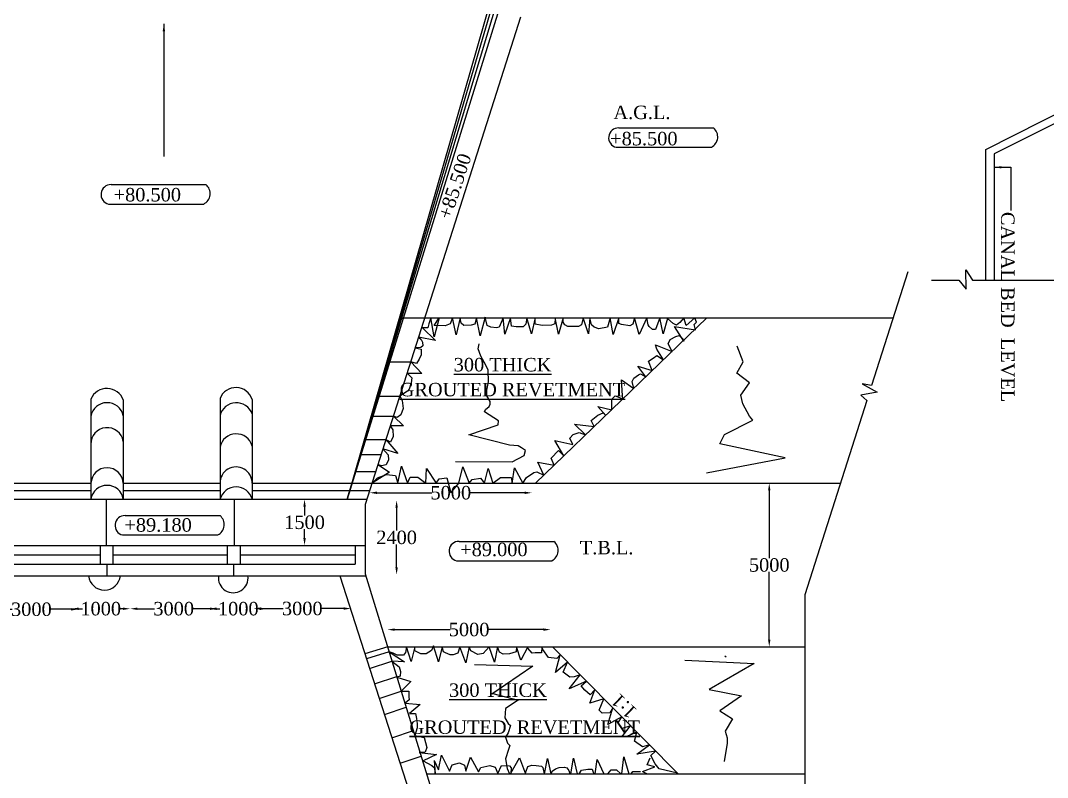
# Model space of a CAD drawing. Header units: millimetres. Extents: x 71701 to 922021, y 11212 to 550189.
# Drawn here: x 582130 to 736921, y 155480 to 269622 of the extents above; entities that cross this region are included whole.
import ezdxf

# ---------------------------------------------------------------- set-up
doc = ezdxf.new("R2010")
doc.units = ezdxf.units.MM
doc.header["$MEASUREMENT"] = 0
doc.header["$PDMODE"] = 66
doc.header["$PDSIZE"] = 170
for name, color, linetype in [('DIM', 5, 'Continuous'), ('DWG. LINE', 1, 'Continuous'), ('HATCH', 2, 'Continuous'), ('TEXT', 7, 'Continuous')]:
    doc.layers.add(name, color=color, linetype=linetype)
doc.layers.add('TITLE', color=7, linetype='Continuous', lineweight=30)
doc.styles.get("Standard").update_dxf_attribs({"font": 'TIMES.TTF', "height": 2030})
doc.dimstyles.get("Standard").update_dxf_attribs({"dimtxt": 2030, "dimasz": 1100, "dimexe": 0.18, "dimexo": 0.0625, "dimgap": 0.09, "dimtad": 0, "dimtih": 1, "dimtoh": 1, "dimdec": 1, "dimzin": 0, "dimdsep": 46, "dimtxsty": 'Standard', "dimcen": 0.09, "dimse1": 1, "dimse2": 1, "dimclrd": 5, "dimclre": 5, "dimclrt": 4, "dimadec": 0, "dimazin": 0, "dimtfac": 1, "dimtdec": 1, "dimtofl": 0, "dimtmove": 0, "dimatfit": 3, "dimfxl": 1, "dimtolj": 1, "dimtzin": 0, "dimarcsym": 0})

# ---------------------------------------------------------------- blocks, each defined once
blk = doc.blocks.new('*D17')
at = {"layer": 'Defpoints', "color": 0}
for p in [(576695, 180712), (590831, 180834), (590831, 180712)]:
    blk.add_point(p, dxfattribs=at)
at = {"layer": 'DIM', "color": 5, "lineweight": -2}
for p, q in [((577795, 180834), (580880, 180834)), ((589731, 180834), (586646, 180834))]:
    blk.add_line(p, q, dxfattribs=at)
at = {"layer": 'DIM', "color": 5}
for points in [[(577795, 181017), (577795, 180651), (576695, 180834)], [(589731, 181017), (589731, 180651), (590831, 180834)]]:
    blk.add_solid(points, dxfattribs=at)
at = {"layer": 'DIM', "color": 4, "insert": (583763, 180834), "char_height": 2030, "attachment_point": 5}
blk.add_mtext('\\A1;3000', dxfattribs=at)
blk = doc.blocks.new('*D18')
at = {"layer": 'Defpoints', "color": 0}
for p in [(617250, 180611), (631951, 180949), (631951, 180611)]:
    blk.add_point(p, dxfattribs=at)
at = {"layer": 'DIM', "color": 5, "lineweight": -2}
for p, q in [((618350, 180949), (621717, 180949)), ((630851, 180949), (627484, 180949))]:
    blk.add_line(p, q, dxfattribs=at)
at = {"layer": 'DIM', "color": 5}
for points in [[(618350, 181132), (618350, 180766), (617250, 180949)], [(630851, 181132), (630851, 180766), (631951, 180949)]]:
    blk.add_solid(points, dxfattribs=at)
at = {"layer": 'DIM', "color": 4, "insert": (624600, 180949), "char_height": 2030, "attachment_point": 5}
blk.add_mtext('\\A1;3000', dxfattribs=at)
blk = doc.blocks.new('*D19')
at = {"layer": 'Defpoints', "color": 0}
for p in [(637441, 178159), (662050, 178159), (662050, 177776)]:
    blk.add_point(p, dxfattribs=at)
at = {"layer": 'DIM', "color": 5, "lineweight": -2}
for p, q in [((638541, 177776), (646873, 177776)), ((660950, 177776), (652618, 177776))]:
    blk.add_line(p, q, dxfattribs=at)
at = {"layer": 'DIM', "color": 5}
for points in [[(638541, 177959), (638541, 177593), (637441, 177776)], [(660950, 177959), (660950, 177593), (662050, 177776)]]:
    blk.add_solid(points, dxfattribs=at)
at = {"layer": 'DIM', "color": 4, "insert": (649746, 177776), "char_height": 2030, "attachment_point": 5}
blk.add_mtext('\\A1;5000', dxfattribs=at)
blk = doc.blocks.new('*D20')
at = {"layer": 'Defpoints', "color": 0}
for p in [(624940, 197426), (624940, 190471), (624940, 190471)]:
    blk.add_point(p, dxfattribs=at)
at = {"layer": 'DIM', "color": 5, "lineweight": -2}
for p, q in [((624940, 196326), (624940, 194981)), ((624940, 191571), (624940, 192916))]:
    blk.add_line(p, q, dxfattribs=at)
at = {"layer": 'DIM', "color": 5}
for points in [[(624757, 196326), (625123, 196326), (624940, 197426)], [(624757, 191571), (625123, 191571), (624940, 190471)]]:
    blk.add_solid(points, dxfattribs=at)
at = {"layer": 'DIM', "color": 4, "insert": (624940, 193949), "char_height": 2030, "attachment_point": 5}
blk.add_mtext('\\A1;1500', dxfattribs=at)
blk = doc.blocks.new('*D21')
at = {"layer": 'Defpoints', "color": 0}
for p in [(637283, 197259), (637283, 186077), (638816, 186077)]:
    blk.add_point(p, dxfattribs=at)
at = {"layer": 'DIM', "color": 5, "lineweight": -2}
for p, q in [((638816, 196159), (638816, 192701)), ((638816, 187177), (638816, 190635))]:
    blk.add_line(p, q, dxfattribs=at)
at = {"layer": 'DIM', "color": 5}
for points in [[(638633, 196159), (639000, 196159), (638816, 197259)], [(638633, 187177), (639000, 187177), (638816, 186077)]]:
    blk.add_solid(points, dxfattribs=at)
at = {"layer": 'DIM', "color": 4, "insert": (638816, 191668), "char_height": 2030, "attachment_point": 5}
blk.add_mtext('\\A1;2400', dxfattribs=at)
blk = doc.blocks.new('*D22')
at = {"layer": 'Defpoints', "color": 0}
for p in [(634762, 198771), (659209, 198771), (659209, 198407)]:
    blk.add_point(p, dxfattribs=at)
at = {"layer": 'DIM', "color": 5, "lineweight": -2}
for p, q in [((635862, 198407), (644113, 198407)), ((658109, 198407), (649858, 198407))]:
    blk.add_line(p, q, dxfattribs=at)
at = {"layer": 'DIM', "color": 5}
for points in [[(635862, 198591), (635862, 198224), (634762, 198407)], [(658109, 198591), (658109, 198224), (659209, 198407)]]:
    blk.add_solid(points, dxfattribs=at)
at = {"layer": 'DIM', "color": 4, "insert": (646986, 198407), "char_height": 2030, "attachment_point": 5}
blk.add_mtext('\\A1;5000', dxfattribs=at)
blk = doc.blocks.new('*D23')
at = {"layer": 'Defpoints', "color": 0}
for p in [(695257, 199859), (694986, 175164), (695257, 175164)]:
    blk.add_point(p, dxfattribs=at)
at = {"layer": 'DIM', "color": 5, "lineweight": -2}
for p, q in [((694986, 198759), (694986, 188544)), ((694986, 176264), (694986, 186479))]:
    blk.add_line(p, q, dxfattribs=at)
at = {"layer": 'DIM', "color": 5}
for points in [[(694803, 198759), (695170, 198759), (694986, 199859)], [(694803, 176264), (695170, 176264), (694986, 175164)]]:
    blk.add_solid(points, dxfattribs=at)
at = {"layer": 'DIM', "color": 4, "insert": (694986, 187511), "char_height": 2030, "attachment_point": 5}
blk.add_mtext('\\A1;5000', dxfattribs=at)
blk = doc.blocks.new('*D27')
at = {"layer": 'Defpoints', "color": 0}
for p in [(589781, 180728), (598651, 180920), (598651, 180728)]:
    blk.add_point(p, dxfattribs=at)
at = {"layer": 'DIM', "color": 5, "lineweight": -2}
for p, q in [((590881, 180920), (591448, 180920)), ((597551, 180920), (596985, 180920))]:
    blk.add_line(p, q, dxfattribs=at)
at = {"layer": 'DIM', "color": 5}
for points in [[(590881, 181103), (590881, 180736), (589781, 180920)], [(597551, 181103), (597551, 180736), (598651, 180920)]]:
    blk.add_solid(points, dxfattribs=at)
at = {"layer": 'DIM', "color": 4, "insert": (594216, 180920), "char_height": 2030, "attachment_point": 5}
blk.add_mtext('\\A1;1000', dxfattribs=at)
blk = doc.blocks.new('*D28')
at = {"layer": 'Defpoints', "color": 0}
for p in [(598651, 180920), (611777, 180921), (611777, 180920)]:
    blk.add_point(p, dxfattribs=at)
at = {"layer": 'DIM', "color": 5, "lineweight": -2}
for p, q in [((599751, 180921), (602331, 180921)), ((610677, 180921), (608098, 180921))]:
    blk.add_line(p, q, dxfattribs=at)
at = {"layer": 'DIM', "color": 5}
for points in [[(599751, 181104), (599751, 180737), (598651, 180921)], [(610677, 181104), (610677, 180737), (611777, 180921)]]:
    blk.add_solid(points, dxfattribs=at)
at = {"layer": 'DIM', "color": 4, "insert": (605214, 180921), "char_height": 2030, "attachment_point": 5}
blk.add_mtext('\\A1;3000', dxfattribs=at)
blk = doc.blocks.new('*D29')
at = {"layer": 'Defpoints', "color": 0}
for p in [(610577, 181479), (619322, 181479), (619322, 180921)]:
    blk.add_point(p, dxfattribs=at)
at = {"layer": 'DIM', "color": 5, "lineweight": -2}
for p, q in [((611677, 180921), (612181, 180921)), ((618222, 180921), (617718, 180921))]:
    blk.add_line(p, q, dxfattribs=at)
at = {"layer": 'DIM', "color": 5}
for points in [[(611677, 181104), (611677, 180737), (610577, 180921)], [(618222, 181104), (618222, 180737), (619322, 180921)]]:
    blk.add_solid(points, dxfattribs=at)
at = {"layer": 'DIM', "color": 4, "insert": (614950, 180921), "char_height": 2030, "attachment_point": 5}
blk.add_mtext('\\A1;1000', dxfattribs=at)

msp = doc.modelspace()

# ---------------------------------------------------------------- linework, layer by layer
at = {"layer": 'DWG. LINE'}
for p, q in [((653519.83, 274583.49), (631340.95, 197426.29)), ((653860.61, 274074.16), (631345.8, 197426.29)), ((631351.57, 197426.29), (654296.56, 273596.36)), ((654695.61, 272715.78), (631358.3, 197426.29)), ((657507.48, 270144.01), (634088.3, 196655.68)), ((727648.35, 250170.82), (745238.45, 259094.76)), ((745889.76, 258072.83), (728887.55, 249537.89)), ((727648.35, 230448.8), (727648.35, 250170.82)), ((728887.55, 249537.89), (728887.55, 230448.8)), ((715857.59, 231734.77), (710401.31, 214582.08)), ((724680.22, 229094.9), (724599.75, 232009.39)), ((724599.75, 232009.39), (725635.79, 230448.8)), ((719459.17, 230448.8), (723583.83, 230448.8)), ((723583.83, 230448.8), (724680.22, 229094.9)), ((725635.79, 230448.8), (740033.14, 230448.8)), ((639206.43, 224789.19), (643053.85, 224789.19)), ((643053.85, 224789.19), (713648.2, 224789.19)), ((659773.76, 199859.02), (685589.33, 224789.19)), ((637306.25, 218178.72), (640947.24, 218178.72)), ((592732.86, 212542.15), (592732.86, 197426.29)), ((597612.88, 212411.9), (597612.88, 197426.29)), ((612197.24, 212633.97), (612197.24, 197426.29)), ((617040.41, 212472.78), (617040.41, 197426.29)), ((635804.73, 212955.15), (639282.59, 212955.15)), ((709678.77, 212310.67), (700367.63, 183039.62)), ((634938.95, 209943.23), (638322.76, 209943.23)), ((633938.65, 206463.33), (637213.79, 206463.33)), ((633279, 204168.5), (636482.47, 204168.5)), ((632550.43, 201633.92), (635674.76, 201633.92)), ((577771.08, 199859.02), (592732.86, 199859.02)), ((597612.88, 199859.02), (612197.24, 199859.02)), ((617040.41, 199859.02), (705717.89, 199859.02)), ((578066.46, 198771.09), (592732.86, 198771.09)), ((597612.88, 198771.09), (612197.24, 198771.09)), ((617040.41, 198771.09), (634762.43, 198771.09)), ((374186.15, 197441.41), (592732.86, 197441.41)), ((592732.86, 197426.29), (634333.87, 197426.29)), ((595054.66, 197426.29), (595054.66, 190470.95)), ((597612.88, 197441.41), (612197.24, 197441.41)), ((614385.48, 190470.95), (614385.48, 197426.29)), ((634088.3, 196655.68), (634088.3, 186163.47)), ((575491.04, 190470.95), (634088.3, 190470.95)), ((594154.65, 190470.95), (594154.65, 187650.07)), ((596024.01, 190470.95), (596024.01, 187650.07)), ((613294.01, 190470.95), (613294.01, 187650.07)), ((615245.68, 190470.95), (615245.68, 187650.07)), ((632557.59, 190470.95), (632557.59, 187650.07)), ((576909.7, 189032.64), (594154.65, 189032.64)), ((596024.01, 189032.64), (613294.01, 189032.64)), ((615245.68, 189032.64), (632557.59, 189032.64)), ((576909.7, 187650.07), (632557.59, 187650.07)), ((595136.07, 187650.07), (595136.07, 185893)), ((614245.03, 187650.07), (614244.13, 185883.31)), ((563971.73, 185908.81), (634177.52, 185873.2)), ((630249.89, 185875.19), (652091.56, 118018.93)), ((634088.3, 186163.47), (655543, 116360.46)), ((700367.63, 183039.62), (700367.63, 118927.58)), ((637469.15, 175163.85), (634029.64, 174132.51)), ((637469.15, 175163.85), (700367.63, 175163.85)), ((662289.45, 175163.85), (681238.73, 156043.35)), ((637702.31, 174405.26), (634272.84, 173376.93)), ((634744.4, 171911.94), (638121.16, 173042.53)), ((635489.72, 169596.41), (638836, 170716.8)), ((636204.14, 167376.92), (639521.19, 168487.52)), ((636977.42, 164974.53), (640262.85, 166074.54)), ((638102.84, 161478.14), (641342.23, 162562.74)), ((639341.23, 157630.81), (642529.97, 158698.45)), ((643346.04, 156043.35), (700367.63, 156043.35))]:
    msp.add_line(p, q, dxfattribs=at)
msp.add_lwpolyline([(710401.31, 214582.08), (708970.5, 214848.5), (711256, 213603.5), (708788.5, 213136.5), (709678.77, 212310.67)], dxfattribs=at)
for centre, radius, start, end in [((595147.4, 211522.78), 2620.91, 19.8307655, 157.1114124), ((614590.79, 211711.03), 2565.33, 17.2739949, 158.9136623), ((595182.09, 209514.8), 2483.76, 11.8537323, 170.4359748), ((614658.11, 209442.87), 2534.93, 19.9841499, 166.1166752), ((595187.04, 205781.32), 2455.7, 8.9439352, 182.0145535), ((614637.26, 204805.41), 2490.54, 15.2236201, 168.439947), ((595172.87, 199739), 2442.96, 2.8160929, 177.1839071), ((614618.82, 199886.55), 2421.74, 359.3485527, 180.6514473), ((595172.87, 197061.4), 2469.43, 8.8520503, 171.1479497), ((614618.82, 196757.38), 2525.11, 16.4635539, 163.5364461), ((594772.62, 186155.94), 2420.55, 186.2026658, 353.7391952), ((614186.92, 185586.81), 2242.22, 172.3714022, 7.5704588)]:
    msp.add_arc(centre, radius, start, end, dxfattribs=at)
at = {"layer": 'HATCH'}
for p, q in [((643965.76, 224789.19), (643663.85, 223867.2)), ((644463.01, 221933.14), (643965.76, 224789.19)), ((645244.4, 224789.19), (644463.01, 221933.14)), ((644498.53, 223618.78), (645244.4, 224789.19)), ((647233.41, 224789.19), (646878.23, 223884.94)), ((647801.7, 222234.78), (647233.41, 224789.19)), ((648387.74, 224789.19), (647801.7, 222234.78)), ((648547.57, 223991.4), (648387.74, 224789.19)), ((650856.24, 224789.19), (650625.38, 223831.71)), ((651424.53, 222092.83), (650856.24, 224789.19)), ((652164.52, 224876.46), (651424.53, 222092.83)), ((652448.67, 223616.66), (652164.52, 224876.46)), ((654881.65, 224789.19), (654277.84, 223403.74)), ((655148.03, 222321.38), (654881.65, 224789.19)), ((655964.95, 224789.19), (655148.03, 222321.38)), ((656142.54, 223545.69), (655964.95, 224789.19)), ((658468.96, 224789.19), (658291.37, 223811.84)), ((659143.81, 222356.86), (658468.96, 224789.19)), ((659702.16, 224789.19), (659143.81, 222356.86)), ((659702.16, 223810.75), (659702.16, 224789.19)), ((662721.19, 224789.19), (662650.15, 223881.73)), ((663236.2, 222338.03), (662721.19, 224789.19)), ((663928.8, 224789.19), (663236.2, 222338.03)), ((663928.8, 224112.39), (663928.8, 224789.19)), ((666930.07, 224789.19), (666699.2, 223739.78)), ((667736.76, 222355.91), (666930.07, 224789.19)), ((667932.11, 224789.19), (667736.76, 222355.91)), ((668198.5, 223757.65), (667932.11, 224789.19)), ((670986.66, 224789.19), (670595.96, 223385.04)), ((671466.15, 222267.19), (670986.66, 224789.19)), ((672336.34, 224789.19), (671466.15, 222267.19)), ((672336.34, 223935.09), (672336.34, 224789.19)), ((674684.5, 224789.19), (674431.9, 223828.63)), ((675394.86, 222301.35), (674684.5, 224789.19)), ((676513.68, 224789.19), (675394.86, 222301.35)), ((676709.03, 223720.84), (676513.68, 224789.19)), ((678484.93, 224789.19), (677863.36, 223011.09)), ((679017.7, 222354.58), (678484.93, 224789.19)), ((679639.26, 224696.74), (679017.7, 222354.58)), ((680509.45, 223933.76), (679639.26, 224696.74)), ((682107.76, 224789.19), (681521.71, 224111.2)), ((682445.18, 223614.38), (682107.76, 224789.19)), ((683759.35, 224789.19), (682445.18, 223614.38)), ((684043.49, 224128.94), (683759.35, 224789.19)), ((643539.54, 223281.66), (642740.39, 223299.4)), ((642740.39, 223299.4), (644676.12, 221347.6)), ((643663.85, 223867.2), (643539.54, 223281.66)), ((646114.59, 223565.56), (644498.53, 223618.78)), ((646878.23, 223884.94), (646114.59, 223565.56)), ((648938.27, 223618.78), (648547.57, 223991.4)), ((650074.85, 223689.76), (648938.27, 223618.78)), ((650625.38, 223831.71), (650074.85, 223689.76)), ((652999.2, 223386), (652448.67, 223616.66)), ((653869.39, 223279.53), (652999.2, 223386)), ((654277.84, 223403.74), (653869.39, 223279.53)), ((656852.9, 223421.48), (656142.54, 223545.69)), ((657900.68, 223421.48), (656852.9, 223421.48)), ((658291.37, 223811.84), (657900.68, 223421.48)), ((660732.18, 223651.06), (659702.16, 223810.75)), ((662170.66, 223668.8), (660732.18, 223651.06)), ((662650.15, 223881.73), (662170.66, 223668.8)), ((664177.42, 223757.52), (663928.8, 224112.39)), ((664621.4, 223473.62), (664177.42, 223757.52)), ((665385.04, 223473.62), (664621.4, 223473.62)), ((666219.71, 223473.62), (665385.04, 223473.62)), ((666699.2, 223739.78), (666219.71, 223473.62)), ((668589.2, 223385.04), (668198.5, 223757.65)), ((669317.31, 223154.37), (668589.2, 223385.04)), ((670595.96, 223385.04), (669317.31, 223154.37)), ((672709.28, 223775.4), (672336.34, 223935.09)), ((673952.41, 223580.22), (672709.28, 223775.4)), ((674431.9, 223828.63), (673952.41, 223580.22)), ((676868.86, 223472.43), (676709.03, 223720.84)), ((677383.87, 223011.09), (676868.86, 223472.43)), ((677863.36, 223011.09), (677383.87, 223011.09)), ((681006.7, 223685.35), (680509.45, 223933.76)), ((682120.53, 221289.79), (680687.04, 223490.17)), ((680687.04, 223490.17), (683848.14, 222957.86)), ((681521.71, 224111.2), (681006.7, 223685.35)), ((683670.55, 223791.82), (684043.49, 224128.94)), ((683848.14, 222957.86), (683670.55, 223791.82)), ((644676.12, 221347.6), (642132.77, 221898.87)), ((642132.77, 221898.87), (642508.08, 221535.08)), ((642508.08, 221535.08), (642738.94, 221109.24)), ((679758.59, 220846.2), (680042.73, 221502.72)), ((680042.73, 221502.72), (680895.16, 221999.54)), ((680895.16, 221999.54), (681392.41, 222106)), ((681392.41, 222106), (681996.22, 221573.69)), ((681996.22, 221573.69), (682120.53, 221289.79)), ((642454.8, 220293.03), (641612.53, 220266.39)), ((641612.53, 220266.39), (642525.83, 220044.62)), ((642756.7, 220576.93), (642454.8, 220293.03)), ((642525.83, 220044.62), (642525.83, 219210.67)), ((642738.94, 221109.24), (642756.7, 220576.93)), ((651110.92, 220098.97), (651274.21, 220860.3)), ((651528.21, 219011.35), (651110.92, 220098.97)), ((678051.9, 220074.64), (677822.85, 220739.74)), ((677822.85, 220739.74), (680328.89, 219709.17)), ((679032.51, 218457.26), (678051.9, 220074.64)), ((680328.89, 219709.17), (679758.59, 220846.2)), ((691065.78, 218152.06), (690134.6, 220509.01)), ((642206.17, 218536.41), (641833.24, 217879.89)), ((642525.83, 219210.67), (642206.17, 218536.41)), ((652253.91, 217669.95), (651528.21, 219011.35)), ((676773.26, 218264.79), (677483.62, 218726.12)), ((677342.21, 216824.92), (676773.26, 218264.79)), ((677483.62, 218726.12), (678034.15, 219098.74)), ((678034.15, 219098.74), (679032.51, 218457.26)), ((641833.24, 217879.89), (640942.47, 218163.76)), ((640942.47, 218163.76), (642632.39, 216407.17)), ((652598.82, 216899.54), (652253.91, 217669.95)), ((652653.25, 215141.22), (652598.82, 216899.54)), ((676365.19, 215881.41), (675175.04, 217513.48)), ((675175.04, 217513.48), (677342.21, 216824.92)), ((690075.33, 216462.43), (691065.78, 218152.06)), ((642632.39, 216407.17), (640447.73, 216407.17)), ((640447.73, 216407.17), (641087.05, 215743.42)), ((641087.05, 215743.42), (641033.78, 214980.45)), ((672877.17, 213073.41), (672706.54, 215437.48)), ((672706.54, 215437.48), (674566.55, 214144.46)), ((674340.37, 215171.32), (674571.23, 215668.14)), ((674566.55, 214144.46), (674340.37, 215171.32)), ((674571.23, 215668.14), (675263.83, 216182.71)), ((675263.83, 216182.71), (675583.5, 216360.15)), ((675583.5, 216360.15), (676365.19, 215881.41)), ((691999.76, 214973.83), (690075.33, 216462.43)), ((640465.49, 213720.65), (639282.59, 212955.15)), ((640731.87, 214057.78), (640465.49, 213720.65)), ((641033.78, 214980.45), (640731.87, 214057.78)), ((652422.73, 213899.62), (652653.25, 215141.22)), ((652422.73, 213007.62), (652422.73, 213899.62)), ((690696.12, 213113.09), (691999.76, 214973.83)), ((639282.59, 212955.15), (639677.59, 212344.78)), ((639677.59, 212344.78), (639807.55, 211140.85)), ((652900.97, 212164.27), (652422.73, 213007.62)), ((652910.14, 211760.98), (652900.97, 212164.27)), ((671244.6, 212530.49), (671736.13, 213013.67)), ((671244.6, 210936.44), (671244.6, 212530.49)), ((671736.13, 213013.67), (672925.56, 212559.75)), ((672925.56, 212559.75), (672877.17, 213073.41)), ((691006.51, 211810.56), (690696.12, 213113.09)), ((639807.55, 211140.85), (639452.37, 210147.21)), ((652085.86, 210593.04), (652231.31, 210991.08)), ((654159.06, 209264.04), (652085.86, 210593.04)), ((652231.31, 210991.08), (652781.72, 211403.53)), ((652781.72, 211403.53), (652910.14, 211760.98)), ((670331.47, 210054.64), (669169.35, 211415.46)), ((669169.35, 211415.46), (671244.6, 210936.44)), ((691999.76, 209949.81), (691006.51, 211810.56)), ((638919.6, 209774.59), (638322.76, 209943.23)), ((638322.76, 209943.23), (639860.35, 208488.33)), ((639452.37, 210147.21), (638919.6, 209774.59)), ((654102.98, 208678.43), (654159.06, 209264.04)), ((668127.75, 209334.07), (669132.15, 210114.59)), ((668599.81, 208382.36), (668127.75, 209334.07)), ((669132.15, 210114.59), (669950.54, 210449.1)), ((669950.54, 210449.1), (670331.47, 210054.64)), ((688214.9, 207208.08), (692498.32, 209378.95)), ((692498.32, 209378.95), (691999.76, 209949.81)), ((639860.35, 208488.33), (637865.15, 208507.28)), ((637865.15, 208507.28), (638244.28, 207902.79)), ((638244.28, 207902.79), (638315.32, 206909.14)), ((649710.35, 207150.93), (654102.98, 208678.43)), ((665412.16, 207178.34), (666342.16, 207512.85)), ((667310.5, 207137.28), (665635.36, 208776.55)), ((665635.36, 208776.55), (668599.81, 208382.36)), ((666342.16, 207512.85), (667310.5, 207137.28)), ((637889.1, 206057.45), (637213.79, 206463.33)), ((637213.79, 206463.33), (639006.79, 204313.3)), ((638315.32, 206909.14), (637889.1, 206057.45)), ((655837.07, 205580.65), (649710.35, 207150.93)), ((664035.27, 203974.38), (662647.98, 206281.31)), ((662647.98, 206281.31), (665363.57, 205686.63)), ((664928.56, 206657.99), (665412.16, 207178.34)), ((665363.57, 205686.63), (664928.56, 206657.99)), ((687532.04, 205781.51), (688214.9, 207208.08)), ((639006.79, 204313.3), (636757.09, 205030.23)), ((636757.09, 205030.23), (637532.67, 204147.3)), ((657142.33, 205474.19), (655837.07, 205580.65)), ((657648.45, 205181.42), (657142.33, 205474.19)), ((658234.49, 204808.81), (657648.45, 205181.42)), ((658021.38, 204036.98), (658234.49, 204808.81)), ((662127.19, 203605.24), (663243.18, 204794.6)), ((663243.18, 204794.6), (664035.27, 203974.38)), ((697402.53, 203672.66), (687532.04, 205781.51)), ((637585.95, 203384.32), (637248.53, 202603.6)), ((637532.67, 204147.3), (637585.95, 203384.32)), ((647712.5, 203132.07), (656236.64, 203052.23)), ((656236.64, 203052.23), (658021.38, 204036.98)), ((661005.87, 201048.88), (660081.19, 203047.72)), ((660081.19, 203047.72), (662573.77, 202563)), ((662573.77, 202563), (662127.19, 203605.24)), ((685545.53, 201439.76), (697402.53, 203672.66)), ((637763.54, 201521.24), (635109.13, 199859.02)), ((636538.17, 202497.14), (636004.09, 202667.34)), ((636004.09, 202667.34), (637763.54, 201521.24)), ((637248.53, 202603.6), (636538.17, 202497.14)), ((638977.87, 199859.02), (639535.87, 202419.34)), ((639535.87, 202419.34), (640465.86, 199859.02)), ((643218.65, 199859.02), (643330.25, 202084.83)), ((643330.25, 202084.83), (644781.05, 199859.02)), ((648203.43, 199859.02), (648798.63, 202307.84)), ((648798.63, 202307.84), (649765.82, 199859.02)), ((652072.21, 199859.02), (652593.01, 202084.83)), ((652593.01, 202084.83), (653337.01, 199859.02)), ((656249.61, 199859.02), (656584.41, 202192.86)), ((656584.41, 202192.86), (657849.21, 199859.02)), ((658370, 200706.15), (659486, 201449.51)), ((659486, 201449.51), (659969.59, 201561.01)), ((659969.59, 201561.01), (661005.87, 201048.88)), ((635109.13, 199859.02), (635927.48, 200672.46)), ((635927.48, 200672.46), (637303.88, 201155.64)), ((637303.88, 201155.64), (638643.07, 201006.97)), ((638643.07, 201006.97), (638977.87, 199859.02)), ((640465.86, 199859.02), (640875.06, 200746.79)), ((640875.06, 200746.79), (642028.26, 200746.79)), ((642028.26, 200746.79), (643218.65, 199859.02)), ((644781.05, 199859.02), (645227.44, 200523.79)), ((645227.44, 200523.79), (646380.64, 200672.46)), ((646380.64, 200672.46), (646985.56, 198407.43)), ((646985.56, 198407.43), (648203.43, 199859.02)), ((649765.82, 199859.02), (650212.22, 200412.29)), ((650212.22, 200412.29), (651439.82, 200635.29)), ((651439.82, 200635.29), (652072.21, 199859.02)), ((653337.01, 199859.02), (654464.02, 200706.15)), ((654464.02, 200706.15), (656100.81, 200706.15)), ((656100.81, 200706.15), (656249.61, 199859.02)), ((657849.21, 199859.02), (658370, 200706.15)), ((640316.91, 175163.85), (640172.6, 174340.09)), ((641020.42, 172970.33), (640316.91, 175163.85)), ((641543.55, 175163.85), (641020.42, 172970.33)), ((641543.55, 174574.4), (641543.55, 175163.85)), ((644393.68, 175313.35), (644087.02, 174628.47)), ((645133.27, 172934.28), (644393.68, 175313.35)), ((645680.81, 175163.85), (645133.27, 172934.28)), ((645861.2, 174449.75), (645680.81, 175163.85)), ((648332.51, 175163.85), (648025.86, 174215.45)), ((649252.49, 172755.57), (648332.51, 175163.85)), ((649739.54, 175163.85), (649252.49, 172755.57)), ((650010.12, 174593.94), (649739.54, 175163.85)), ((652752.02, 175163.85), (651850.08, 174161.38)), ((653563.77, 172863.71), (652752.02, 175163.85)), ((654040.13, 175163.85), (653563.77, 172863.71)), ((654328.75, 174358.25), (654040.13, 175163.85)), ((656872.22, 175163.85), (656836.14, 174448.37)), ((657557.7, 173150.7), (656872.22, 175163.85)), ((658609.36, 175163.85), (657557.7, 173150.7)), ((658609.36, 174989.67), (658609.36, 175163.85)), ((659240.72, 174232.7), (658609.36, 174989.67)), ((660683.82, 175163.85), (660665.78, 174286.77)), ((660864.21, 174791.42), (660683.82, 175163.85)), ((638314.61, 174213.93), (637702.31, 174405.26)), ((637702.31, 174405.26), (639992.21, 172898.24)), ((638891.85, 173907.54), (638314.61, 174213.93)), ((639847.9, 173943.58), (638891.85, 173907.54)), ((640172.6, 174340.09), (639847.9, 173943.58)), ((642463.53, 174141.84), (641543.55, 174574.4)), ((643293.31, 174141.84), (642463.53, 174141.84)), ((644087.02, 174628.47), (643293.31, 174141.84)), ((646203.94, 174269.52), (645861.2, 174449.75)), ((646871.37, 173963.12), (646203.94, 174269.52)), ((647340.38, 173981.15), (646871.37, 173963.12)), ((648025.86, 174215.45), (647340.38, 173981.15)), ((651074.41, 174035.22), (650010.12, 174593.94)), ((651850.08, 174161.38), (651074.41, 174035.22)), ((654869.91, 174087.91), (654328.75, 174358.25)), ((655825.97, 174105.93), (654869.91, 174087.91)), ((656836.14, 174448.37), (655825.97, 174105.93)), ((659709.73, 174250.72), (659240.72, 174232.7)), ((660665.78, 174286.77), (659709.73, 174250.72)), ((661694, 173583.86), (660864.21, 174791.42)), ((662974.75, 173439.68), (661694, 173583.86)), ((662743.62, 171322.81), (663494.55, 173947.86)), ((663494.55, 173947.86), (662974.75, 173439.68)), ((688505.61, 173632.31), (688302.7, 173794.78)), ((639992.21, 172898.24), (638121.16, 173042.53)), ((638121.16, 173042.53), (639216.55, 172141.26)), ((639216.55, 172141.26), (639378.89, 171438.36)), ((650581.38, 172512.64), (659373.14, 172266.68)), ((659373.14, 172266.68), (653183.75, 168050.29)), ((664562.81, 172869.96), (662743.62, 171322.81)), ((663934.18, 171376.88), (664562.81, 172869.96)), ((682250.4, 173163), (692735.07, 172668.87)), ((692735.07, 172668.87), (685910.14, 168765.22)), ((639342.82, 170771.5), (638864.38, 170624.44)), ((638864.38, 170624.44), (640984.35, 169960.45)), ((639378.89, 171438.36), (639342.82, 170771.5)), ((664926.31, 170583.86), (663934.18, 171376.88)), ((664837.08, 168830.28), (666468.52, 170947.03)), ((665593.74, 170637.93), (664926.31, 170583.86)), ((666468.52, 170947.03), (665593.74, 170637.93)), ((640984.35, 169960.45), (639521.19, 168487.52)), ((667419.99, 169986.96), (664837.08, 168830.28)), ((666622.92, 169316.91), (667419.99, 169986.96)), ((667182.12, 168668.07), (666622.92, 169316.91)), ((685910.14, 168765.22), (690806.28, 167776.95)), ((639521.19, 168487.52), (640640.63, 168487.52)), ((640694.75, 167176.92), (640082.44, 166661.5)), ((640640.63, 168487.52), (640676.71, 167645.53)), ((640676.71, 167645.53), (640694.75, 167176.92)), ((653295.75, 168126.59), (657127.23, 167158.38)), ((668011.9, 167965.17), (667182.12, 168668.07)), ((667957.79, 166667.49), (668676.46, 168719.14)), ((670049.7, 167333.48), (667957.79, 166667.49)), ((668676.46, 168719.14), (668011.9, 167965.17)), ((669371.04, 165632.56), (670049.7, 167333.48)), ((690806.28, 167776.95), (687542.19, 165553.35)), ((640082.44, 166661.5), (642390.4, 166492.04)), ((642390.4, 166492.04), (640766.76, 165134.47)), ((655238.02, 165858.23), (655141.14, 164454.6)), ((657127.23, 167158.38), (655238.02, 165858.23)), ((669785.94, 165163.95), (669371.04, 165632.56)), ((670651.8, 163487.79), (671402.45, 165968.52)), ((671402.45, 165968.52), (670976.5, 165218.02)), ((640766.76, 165134.47), (641686.74, 165134.47)), ((641686.74, 165134.47), (641813.01, 164359.47)), ((641813.01, 164359.47), (641939.28, 163548.43)), ((655141.14, 164454.6), (655625.56, 163595.49)), ((670976.5, 165218.02), (669785.94, 165163.95)), ((672739.79, 164619.09), (670651.8, 163487.79)), ((672222.44, 163716.98), (672739.79, 164619.09)), ((687542.19, 165553.35), (689421.52, 164318.02)), ((689421.52, 164318.02), (688333.48, 162440.31)), ((641939.28, 162953.66), (641573.67, 161809.78)), ((641939.28, 163548.43), (641939.28, 162953.66)), ((655625.56, 163595.49), (655965.36, 163337.78)), ((655965.36, 163337.78), (655636.28, 162235.35)), ((672493.02, 163284.42), (672222.44, 163716.98)), ((672817.72, 162887.91), (672493.02, 163284.42)), ((672763.6, 161626.28), (674071.17, 163275.68)), ((674071.17, 163275.68), (672817.72, 162887.91)), ((641573.67, 161809.78), (642949.82, 161520.19)), ((642949.82, 161520.19), (643364.71, 160024.27)), ((655636.28, 162235.35), (655229.77, 161577.76)), ((655229.77, 161577.76), (655539.5, 160649.4)), ((673611.43, 161698.38), (672763.6, 161626.28)), ((675040.59, 162297.5), (673611.43, 161698.38)), ((674664.14, 160973.84), (675040.59, 162297.5)), ((688333.48, 162440.31), (688630.22, 161452.05)), ((688630.22, 161452.05), (688630.22, 160661.44)), ((643364.71, 160024.27), (643112.17, 159303.34)), ((655675.64, 159714.24), (655249.77, 158283.02)), ((655539.5, 160649.4), (655887.93, 160320.6)), ((655887.93, 160320.6), (655675.64, 159714.24)), ((675890.78, 160108.73), (674664.14, 160973.84)), ((675042.96, 158991.29), (676930.37, 160390.64)), ((677848.72, 159464), (675042.96, 158991.29)), ((676930.37, 160390.64), (675890.78, 160108.73)), ((677153.5, 158775.01), (677848.72, 159464)), ((688630.22, 160661.44), (688185.12, 157894.29)), ((643112.17, 159303.34), (642228.27, 159267.29)), ((642228.27, 159267.29), (644843.89, 158960.9)), ((644843.89, 158960.9), (642841.59, 157969.62)), ((642841.59, 157969.62), (644105.19, 157294.4)), ((644493.68, 158024.95), (645133.43, 156609.05)), ((644493.68, 158024.95), (644619.62, 156043.35)), ((645133.43, 156609.05), (645562.88, 158832.1)), ((645562.88, 158832.1), (646798.4, 156434.41)), ((649247.3, 156422.6), (649958.48, 158523.48)), ((649958.48, 158523.48), (651165.77, 156335.66)), ((655249.77, 158283.02), (655501.42, 156813.11)), ((656051.46, 156114.24), (657347.84, 158452.26)), ((657347.84, 158452.26), (658230.43, 156043.35)), ((661103.07, 156043.35), (661555.34, 158320.44)), ((661555.34, 158320.44), (662038.78, 156043.35)), ((665060.86, 156043.35), (665462.75, 158394.04)), ((665462.75, 158394.04), (666011.72, 156043.35)), ((668741.29, 156043.35), (669059.07, 158180.15)), ((669059.07, 158180.15), (670058.93, 156043.35)), ((672758.47, 156043.35), (673090.88, 158596.45)), ((673090.88, 158596.45), (673839.28, 156043.35)), ((676570.86, 157400.83), (677018.42, 158464.7)), ((677784.86, 157531.41), (677153.5, 158775.01)), ((644105.19, 157294.4), (644538.12, 156951.96)), ((644538.12, 156951.96), (644556.16, 156285.1)), ((646798.4, 156434.41), (647202.32, 157383.99)), ((647202.32, 157383.99), (648271.52, 157692.6)), ((648271.52, 157692.6), (649055.6, 157312.77)), ((649055.6, 157312.77), (649247.3, 156422.6)), ((651165.77, 156335.66), (651502.88, 156980.42)), ((651502.88, 156980.42), (652857.2, 157289.03)), ((652857.2, 157289.03), (653688.8, 157027.89)), ((653688.8, 157027.89), (654092.72, 156054.58)), ((654092.72, 156054.58), (654615.44, 157265.29)), ((654615.44, 157265.29), (655850.96, 157241.55)), ((655501.42, 156813.11), (655830.5, 156043.35)), ((655850.96, 157241.55), (656088.56, 156932.94)), ((656088.56, 156932.94), (656051.46, 156114.24)), ((658249.25, 156043.35), (658362.43, 156423.7)), ((658362.43, 156423.7), (658607.9, 157143.13)), ((658607.9, 157143.13), (659188.85, 157314.81)), ((659188.85, 157314.81), (659876.17, 157273.93)), ((659876.17, 157273.93), (660671.64, 157208.6)), ((660671.64, 157208.6), (660859.84, 156963.34)), ((660859.84, 156963.34), (661041.09, 156043.35)), ((662140.27, 156043.35), (662252.57, 156431.8)), ((662252.57, 156431.8), (662784.42, 156791.51)), ((662784.42, 156791.51), (663340.82, 156987.72)), ((663340.82, 156987.72), (664120.84, 157053.29)), ((664120.84, 157053.29), (664472.68, 156922.48)), ((664472.68, 156922.48), (664759.07, 156530.07)), ((664759.07, 156530.07), (664950.1, 156043.35)), ((666330.02, 156043.35), (666691.84, 156572.87)), ((666691.84, 156572.87), (667620.42, 156742.74)), ((667620.42, 156742.74), (668300.51, 156729.67)), ((668300.51, 156729.67), (668365.9, 156572.87)), ((668365.9, 156572.87), (668457.45, 156285.38)), ((670651.12, 156043.35), (671142.16, 156649.41)), ((671142.16, 156649.41), (671939.96, 156610.21)), ((671939.96, 156610.21), (672620.78, 156043.35)), ((674165.69, 156043.35), (674435.09, 156384.99)), ((674435.09, 156384.99), (675370.15, 156375.83)), ((675370.15, 156375.83), (675553.5, 156366.67)), ((675855.56, 156357.28), (677759.28, 157059.75)), ((675855.56, 156357.28), (676568.39, 156043.35)), ((677759.28, 157059.75), (676570.86, 157400.83)), ((678398.18, 156792.45), (677784.86, 157531.41)), ((681139.72, 156143.26), (678398.18, 156792.45)), ((644556.16, 156285.1), (644602.24, 156043.35)), ((668457.45, 156285.38), (668525.66, 156043.35))]:
    msp.add_line(p, q, dxfattribs=at)
at = {"layer": 'TEXT'}
for p, q in [((672294.98, 253424.54), (686593.8, 253424.54)), ((671919.79, 250508.93), (686260.3, 250508.93)), ((595778.09, 244871.44), (610076.91, 244871.44)), ((595402.9, 241955.84), (609743.41, 241955.84)), ((597896.71, 194963.84), (612195.53, 194963.84)), ((597521.52, 192048.23), (611862.03, 192048.23)), ((648238.75, 191083.01), (662537.57, 191083.01)), ((647863.56, 188167.41), (662204.07, 188167.41))]:
    msp.add_line(p, q, dxfattribs=at)
for centre, radius, start, end in [((672253.19, 251947.97), 1477.16, 88.3788612, 256.9558132), ((685462.34, 252077.08), 1759.5, 296.9694084, 49.9797837), ((595736.3, 243394.88), 1477.16, 88.3788612, 256.9558132), ((608945.45, 243523.99), 1759.5, 296.9694084, 49.9797837), ((597854.92, 193487.28), 1477.16, 88.3788612, 256.9558132), ((611064.07, 193616.39), 1759.5, 296.9694084, 49.9797837), ((648196.96, 189606.45), 1477.16, 88.3788612, 256.9558132), ((661406.11, 189735.56), 1759.5, 296.9694084, 49.9797837)]:
    msp.add_arc(centre, radius, start, end, dxfattribs=at)

# ---------------------------------------------------------------- texts
for s, p in [('A.G.L.', (671497.69, 254758.96)), ('+85.500', (671002.58, 250802.1)), ('+80.500', (596158.79, 242342.92)), ('%%U300 THICK', (647420.79, 216711.34)), ('%%UGROUTED REVETMENT', (639282.59, 212955.15)), ('+89.180', (597785.54, 192542.2)), ('+89.000', (648399.06, 188847.92)), ('T.B.L.', (666427.35, 189127.15)), ('%%U300 THICK', (646717.26, 167633.23))]:
    msp.add_text(s, height=2030, dxfattribs=at).set_placement(p)
for s, rotation, p in [('+85.500', 71.5823801, (646930.04, 239505.99)), ('CANAL BED  LEVEL', 270, (729924.45, 240763.64)), ('1:1', 136.4977275, (675190.41, 165599.25))]:
    msp.add_text(s, height=2030, rotation=rotation, dxfattribs=at).set_placement(p)
at = {"layer": 'TITLE'}
msp.add_text('%%UGROUTED  REVETMENT', height=2030, dxfattribs=at).set_placement((640751.49, 162051.86))

# ---------------------------------------------------------------- dimensions: what is measured, and where the dimension line sits
at = {"layer": 'DIM'}
for p1, p2, distance, text, picture, middle in [((634762.43, 198771.09), (659208.68, 198771.09), -363.66, '5000', '*D22', (646985.56, 198407.43)), ((695257.12, 199859.02), (695257.12, 175163.85), -270.73, '5000', '*D23', (694986.39, 187511.44)), ((624940.15, 197426.29), (624940.15, 190470.95), 0, '1500', '*D20', (624940.15, 193948.62)), ((637282.96, 197258.64), (637282.96, 186077.08), 1533.27, '2400', '*D21', (638816.22, 191667.86)), ((576695.26, 180712.3), (590830.99, 180712.3), 121.74, '3000', '*D17', (583763.13, 180834.03)), ((589780.99, 180727.69), (598651.07, 180727.69), 192.08, '1000', '*D27', (594216.03, 180919.77)), ((598651.07, 180919.77), (611777.38, 180919.77), 0.93, '3000', '*D28', (605214.23, 180920.7)), ((610576.84, 181479.41), (619322.25, 181479.41), -558.72, '1000', '*D29', (614949.55, 180920.7)), ((617249.8, 180611.47), (631951.05, 180611.47), 337.4, '3000', '*D18', (624600.42, 180948.87)), ((637441.17, 178158.97), (662050.11, 178158.97), -382.93, '5000', '*D19', (649745.64, 177776.04))]:
    dim = msp.add_aligned_dim(p1=p1, p2=p2, distance=distance, text=text, dimstyle='Standard', dxfattribs=at)
    dim.commit()
    dim.dimension.update_dxf_attribs({"geometry": picture, "text_midpoint": middle})

# ---------------------------------------------------------------- leaders
for points in [[(603737.62, 269100.33), (603737.62, 249120.67)], [(728887.55, 247494.51), (731390.33, 247494.51), (731390.33, 240974.58)]]:
    msp.add_leader(points, dimstyle='Standard', override={"dimgap": 0.09, "dimtad": 0}, dxfattribs=at)

doc.saveas('drawing.dxf')
